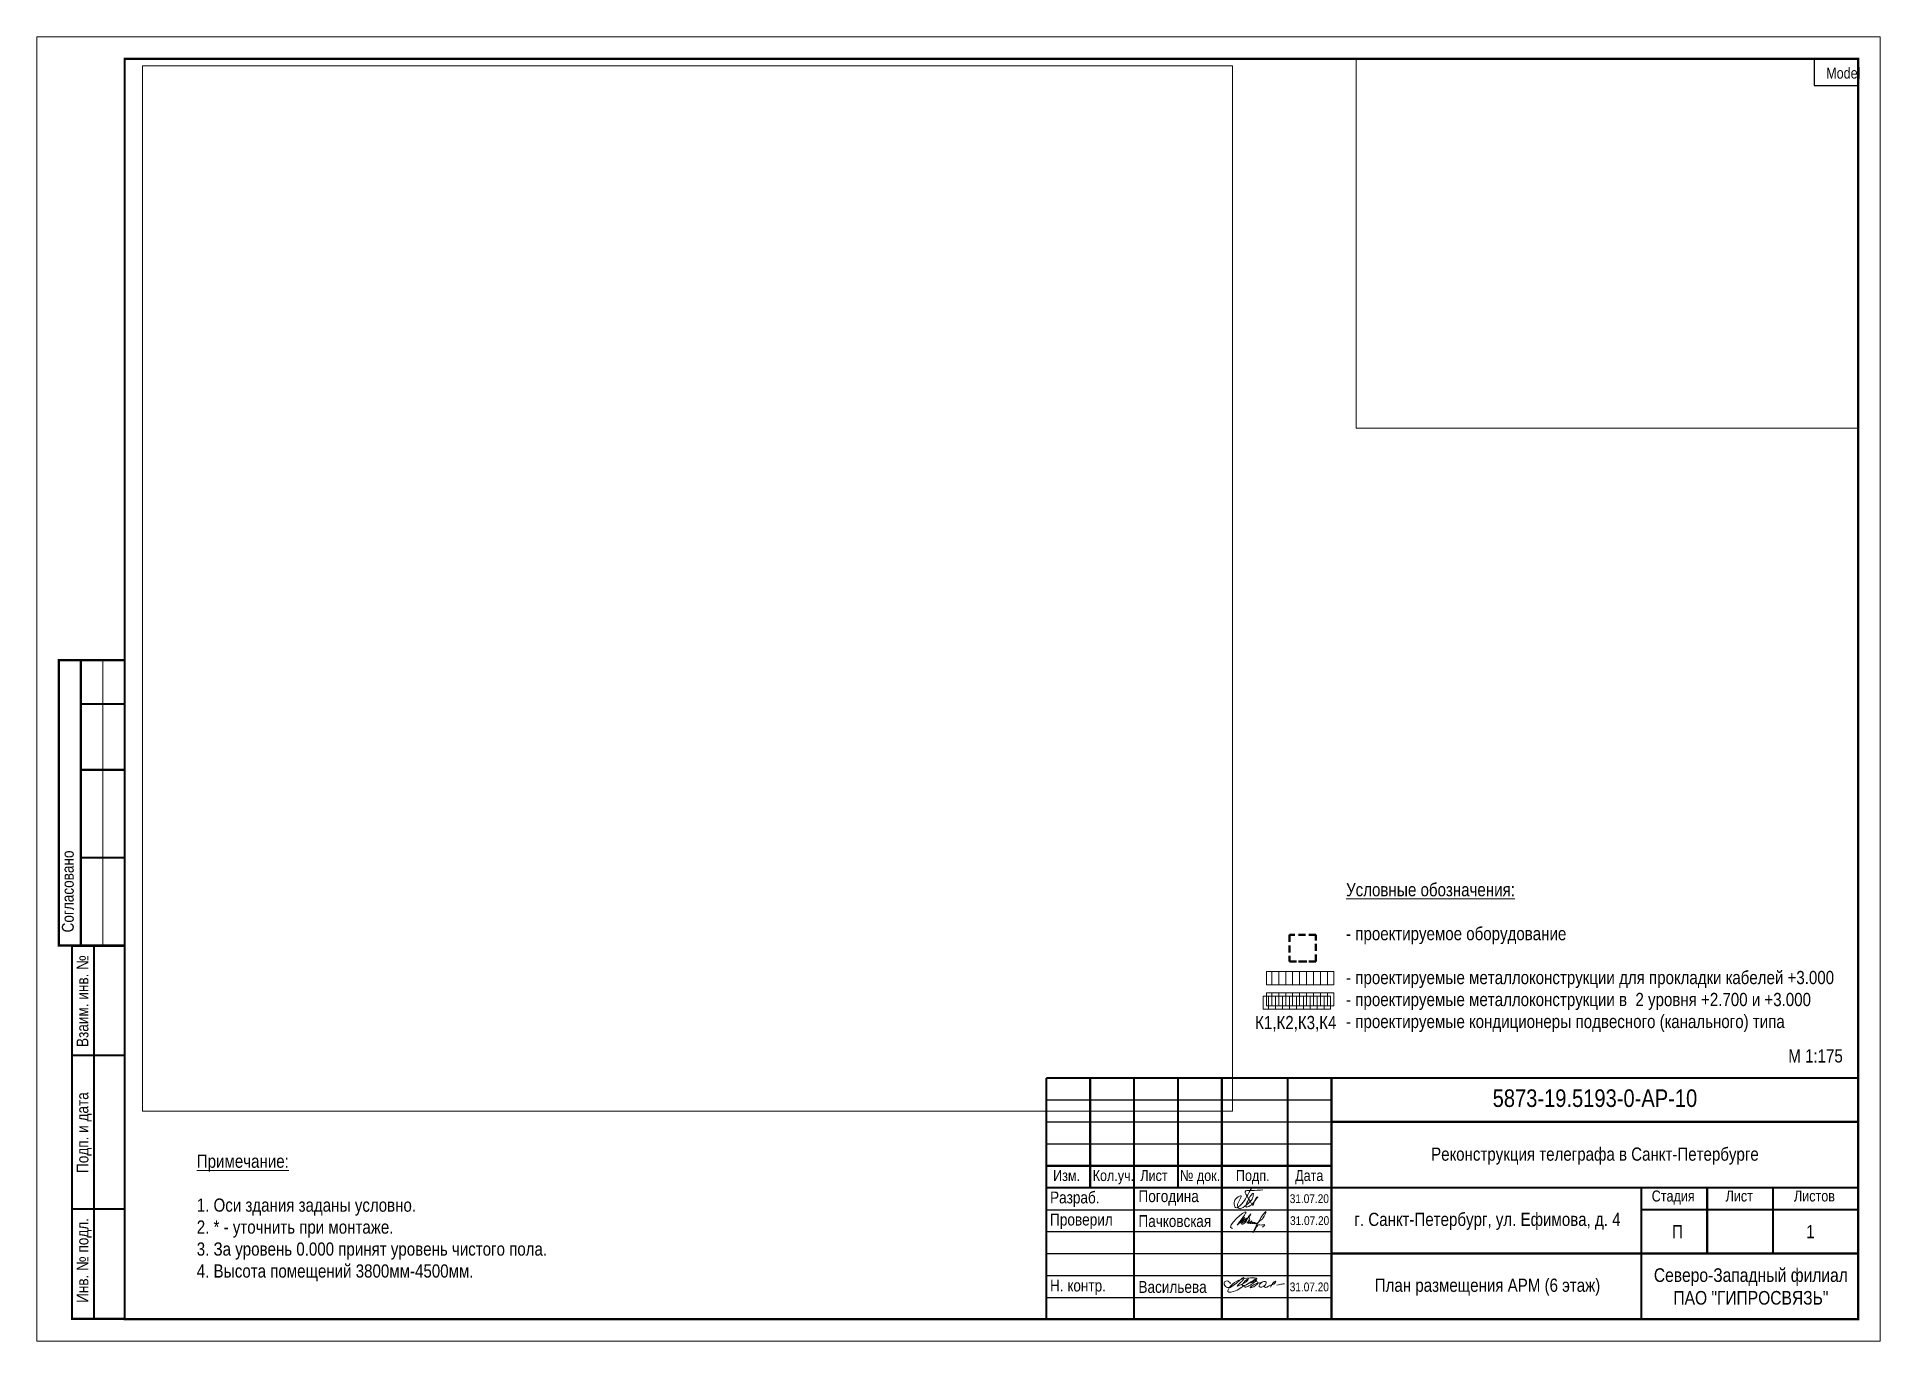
# Paper-space layout '30' of a CAD drawing. Header units: millimetres. Extents: x -1 to 419, y -1 to 296.
import ezdxf

# ---------------------------------------------------------------- set-up
doc = ezdxf.new("R2010")
doc.units = ezdxf.units.MM
doc.linetypes.add('GOST2.303 4', pattern=[7, 5, -2, 0])
doc.linetypes.add('HIDDEN2', pattern=[4.7625, 3.175, -1.5875])
doc.layers.add('LC-Вспомогательные', color=150, linetype='Continuous', lineweight=13, plot=False)
for name, color, linetype, lineweight in [('оборудование', 7, 'Continuous', 60), ('РАЗМЕРЫ', 152, 'Continuous', 25), ('Стены', 250, 'Continuous', 20), ('Текст', 7, 'Continuous', 25)]:
    doc.layers.add(name, color=color, linetype=linetype, lineweight=lineweight)
doc.layers.add('Рамка', color=250, linetype='Continuous')
doc.layers.add('Штамп проекта', color=250, linetype='Continuous')
doc.layers.add('рамка_не_печат', color=4, linetype='Continuous', plot=False)
doc.styles.add('Arial Cyr', font='arial.ttf')
doc.styles.add('Arial Narrow', font='ARIALN.TTF')
doc.styles.add('LC-Font', font='arial.ttf')
doc.styles.get("Standard").update_dxf_attribs({"font": 'ARIALN.TTF', "height": 3})

# ---------------------------------------------------------------- blocks, each defined once
blk = doc.blocks.new('A$C25BD375B')
at = {"layer": 'LC-Вспомогательные', "color": 7, "true_color": 0xffffff}
blk.add_lwpolyline([(0, 297), (420, 297), (420, 0), (0, 0)], close=True, dxfattribs=at)
at = {"layer": 'Рамка', "color": 18, "lineweight": 50, "true_color": 0x000000, "const_width": 0.5}
blk.add_lwpolyline([(20.000013, 5), (19.999264, 292), (415, 292), (415, 5), (20.000013, 5)], dxfattribs=at)
at = {"layer": 'Штамп проекта', "color": 18, "lineweight": 50, "true_color": 0x030303, "const_width": 0.5}
for points in [[(20.000013, 155.07465), (5.000013, 155.07465), (5.000013, 90.07465), (8.000013, 90.07465), (8.000013, 90.07465), (8.000013, 5.07465), (20.000013, 5.07465)], [(20.000013, 155.07465), (20.000013, 90.07465), (20.000013, 90.07465), (20.000013, 5.07465)], [(13.000013, 5.07465), (13.000013, 90.07465)], [(20.000013, 65.07465), (8.000013, 65.07465)], [(20.000013, 30.07465), (8.000013, 30.07465)]]:
    blk.add_lwpolyline(points, dxfattribs=at)
at = {"layer": 'Штамп проекта', "color": 18, "linetype": 'Continuous', "lineweight": 50, "true_color": 0x030303, "const_width": 0.5}
for points in [[(10.000013, 90.07465), (10.000013, 155.07465)], [(20.000013, 145.07465), (10.000013, 145.07465)], [(20.000013, 130.07465), (10.000013, 130.07465)], [(20.000013, 110.07465), (10.000013, 110.07465)]]:
    blk.add_lwpolyline(points, dxfattribs=at)
at = {"layer": 'Штамп проекта', "color": 18, "linetype": 'Continuous', "lineweight": 13, "true_color": 0x030303}
blk.add_lwpolyline([(15.000013, 90.07465), (15.000013, 155.07465)], dxfattribs=at)
at = {"layer": 'Штамп проекта', "color": 18, "linetype": 'Continuous', "true_color": 0x030303, "const_width": 0.6}
blk.add_lwpolyline([(8.000013, 90.07465), (20.000013, 90.07465)], dxfattribs=at)
at = {"layer": 'Штамп проекта', "color": 18, "true_color": 0x030303, "const_width": 0.6}
blk.add_lwpolyline([(20.000013, 90.07465), (20.000013, 90.07465)], dxfattribs=at)
at = {"layer": 'Штамп проекта', "color": 18, "lineweight": 60, "true_color": 0x030303, "const_width": 0.5}
blk.add_lwpolyline([(20.000013, 5), (20.000013, 59.999998)], dxfattribs=at)
at = {"layer": 'Штамп проекта', "color": 18, "lineweight": 60, "true_color": 0x000000, "const_width": 0.5}
for points in [[(230, 4.925349), (230, 59.925347)], [(230, 59.925347), (415, 59.925347)], [(240, 34.925348), (240, 59.925347)], [(249.999999, 4.925349), (249.999999, 59.925347)], [(259.999999, 34.925348), (259.999999, 59.925347)], [(269.999999, 4.925349), (269.999999, 59.925347)], [(284.999998, 4.925349), (284.999998, 59.925347)], [(294.999998, 4.925349), (294.999998, 59.925347)], [(295.022717, 49.925348), (415, 49.925348)], [(230, 39.925348), (294.999998, 39.925348)], [(230, 34.925348), (294.999998, 34.925348)], [(294.999998, 34.925348), (415, 34.925348)], [(365.575487, 4.933906), (365.575487, 34.925348)], [(380.575486, 19.925349), (380.575486, 34.925348)], [(395.575485, 19.925349), (395.575485, 34.925348)], [(365.575487, 29.925348), (415, 29.925348)], [(294.999998, 19.925349), (415, 19.925349)]]:
    blk.add_lwpolyline(points, dxfattribs=at)
at = {"layer": 'Штамп проекта', "color": 18, "lineweight": 25, "true_color": 0x000000}
for points in [[(230, 54.925347), (294.999998, 54.925347)], [(230, 49.925348), (295.022717, 49.925348)], [(230, 44.925348), (294.999998, 44.925348)], [(230, 29.925348), (294.999998, 29.925348)], [(230, 24.925349), (294.999998, 24.925349)], [(230, 19.925349), (294.999998, 19.925349)], [(230, 14.925349), (294.999998, 14.925349)], [(230, 9.925349), (294.999998, 9.925349)]]:
    blk.add_lwpolyline(points, dxfattribs=at)
at = {"layer": 'Штамп проекта', "color": 18, "true_color": 0x030303, "char_height": 2.7, "attachment_point": 1, "rotation": 90, "style": 'LC-Font'}
for s, insert in [('{\\fArial Narrow|b0|i0|c204|p34;Согласовано}', (5.694962, 93.057553)), ('{\\fArial Narrow|b0|i0|c204|p34;Взаим. инв. №}', (9.038561, 66.970627)), ('{\\fArial Narrow|b0|i0|c204|p34;Подп. и дата}', (9.038561, 38.276068)), ('{\\fArial Narrow|b0|i0|c204|p34;Инв. № подл.}', (9.038561, 8.692303))]:
    blk.add_mtext_dynamic_manual_height_columns(s, width=45.747833, gutter_width=15, heights=[0], dxfattribs=dict(at, insert=insert))
at = {"layer": 'Штамп проекта', "color": 18, "true_color": 0x030303, "char_height": 2.5, "attachment_point": 1, "style": 'LC-Font'}
for s, insert in [('{\\fArial Narrow|b0|i0|c204|p34;Изм.}', (231.558311, 38.958671)), ('{\\fArial Narrow|b0|i0|c204|p34;Кол.уч.}', (240.575206, 38.958671)), ('{\\fArial Narrow|b0|i0|c204|p34;Лист}', (251.427394, 38.958671)), ('{\\fArial Narrow|b0|i0|c204|p34;№ док.}', (260.444291, 38.958671)), ('{\\fArial Narrow|b0|i0|c204|p34;Подп.}', (273.211576, 38.958671)), ('{\\fArial Narrow|b0|i0|c204|p34;Дата}', (286.697019, 38.958671)), ('{\\fArial Narrow|b0|i0|c204|p34;Стадия}', (367.948363, 34.292454)), ('{\\fArial Narrow|b0|i0|c204|p34;Лист}', (384.789457, 34.292454)), ('{\\fArial Narrow|b0|i0|c204|p34;Листов}', (400.363569, 34.292454))]:
    blk.add_mtext_dynamic_manual_height_columns(s, width=13.645036, gutter_width=15, heights=[0], dxfattribs=dict(at, insert=insert))
blk = doc.blocks.new('подпись Погодина')
at = {"color": 154, "lineweight": 9, "true_color": 0x0051a8}
blk.add_open_spline([(0.49, 2.04), (0.16, 1.45), (-0.49, 0.39), (-1.13, -0.87), (-2.61, -2.13), (-2.89, -0.6), (-2.47, 0.09), (-1.2, 0.85), (-1.85, -0.47), (-2.26, -1.01), (-1.9, -2.46), (-0.14, -0.8), (0.62, -0.15), (0.87, 1.25), (0.02, 0.29), (-0.17, -0.25), (-0.9, -1.75), (0.25, -1.34), (0.64, -0.85), (1.91, 0.67), (0.89, -0.2), (0.71, -1.71), (0.09, -0.08), (-1.48, 1.54), (0.9, 1.46), (1.79, 1.59), (2.51, 1.59)], degree=3, knots=[0, 0, 0, 0, 2.014222, 3.556289, 4.880347, 5.819347, 6.833248, 7.700265, 8.547146, 9.608061, 10.07351, 12.330896, 13.407052, 14.187263, 14.767236, 15.915714, 17.03483, 17.521158, 18.650896, 19.939518, 20.399962, 21.811193, 22.279869, 24.698367, 25.684598, 27.840719, 27.840719, 27.840719, 27.840719], dxfattribs=at)
blk = doc.blocks.new('подпись Васильева')
at = {"color": 162, "lineweight": 9, "true_color": 0x2630b3}
for points, knots in [([(-4.39, -0.17), (-4.54, 0.08), (-4.91, 0.56), (-5.71, 0.18), (-5.63, -0.73), (-4.55, -1.22), (-3.32, -0.2), (-2.72, 0.27), (-1.65, 1.2), (-1.68, 0.64), (-1.87, 0.46), (-2.02, 0.33)], [0, 0, 0, 0, 0.878032, 1.411116, 2.148305, 3.058835, 4.376209, 6.195725, 6.730015, 6.93202, 7.521667, 7.521667, 7.521667, 7.521667]), ([(-1.71, 0.71), (-1.79, 0.54), (-2.24, 0.12), (-2.63, -0.2), (-3.11, -0.8), (-2.05, -0.38), (-1.63, -0.02), (-1.02, 0.27), (-0.59, 0.91), (-1.38, 0.43), (-1.55, 0.15), (-2.22, -0.66), (-1.32, -0.4), (-1.64, -1.09), (-0.68, -0.67), (-0.11, -0.33), (1.73, 0.96), (-0.99, 1.07), (-2.59, 0.58), (-4.15, -0.24), (-5.38, -2.2), (-3.16, -1.7), (-2.02, -0.81), (-0.49, -0.08), (0.32, 0.32), (0.9, 0.89), (-0.25, 0.1), (-1.95, -0.82), (-0.05, 0.21), (1.62, 0.27), (0.64, -0.79), (-0.66, -1.17), (0.51, -0.09), (1.3, -0.25), (2.92, 0.52), (2.78, -0.82), (0.83, -1.21), (1.68, -0.06), (2, 0.11)], [0, 0, 0, 0, 0.57554, 1.708831, 1.901897, 2.329669, 3.672138, 4.200956, 4.680198, 4.895582, 6.246307, 6.5323, 7.097216, 7.351899, 7.9845, 8.76324, 10.402673, 11.754619, 14.1367, 16.205416, 17.391449, 18.901307, 20.373305, 22.488673, 23.387163, 23.690617, 24.148906, 25.968114, 27.465402, 28.442865, 29.68327, 30.420672, 30.948403, 32.908349, 33.877634, 34.517883, 35.862672, 36.948792, 36.948792, 36.948792, 36.948792]), ([(2.51, -0.62), (2.49, -0.65), (2.44, -0.73), (2.58, -1.26), (3.71, -0.34), (4.41, -0.41), (4.93, 0.48), (3.98, -0.15), (3.9, -0.57), (3.72, -0.9)], [0, 0, 0, 0, 0.121714, 0.244673, 1.491543, 2.473052, 2.904037, 3.393955, 4.53475, 4.53475, 4.53475, 4.53475]), ([(4.98, -0.48), (5.19, -0.45), (5.68, -0.31), (6.2, -0.24), (6.5, -0.25)], [0, 0, 0, 0, 0.6283, 1.543033, 1.543033, 1.543033, 1.543033])]:
    blk.add_open_spline(points, degree=3, knots=knots, dxfattribs=at)
blk = doc.blocks.new('подпичь Пачковская')
at = {"color": 162, "lineweight": 9, "true_color": 0x2237c2}
blk.add_open_spline([(-3.5, -1.2), (-3.53, -1.21), (-5.08, -0.91), (2.19, 5.14), (-4.3, -2.44), (0.01, 2.21), (-2.36, -0.56), (-0.61, 0.42), (0.63, 2.26), (-0.55, 0.96), (-0.54, 0.21), (-1.81, -0.65), (-1.33, 0.7), (0.56, 1.47), (-1.1, -0.81), (0.39, 1.12), (-0.79, -0.79), (0.87, 0.84), (-0.45, -0.69), (1.01, 0.4), (0.34, -0.26), (0.74, -0.21), (1.09, 0.23), (0.79, -0.45), (1.24, 0.1), (1.11, -0.43), (2.08, 0.46), (2.56, 0.61), (3.61, 2.87), (1.64, 0.38), (0.04, -3.03), (1.16, -1.08), (1.67, -0.38), (2.26, -0.62), (3.28, -0.21), (2.71, -0.83), (2.53, -0.95)], degree=3, knots=[0, 0, 0, 0, 0.099036, 4.431101, 7.521849, 9.613989, 11.012094, 11.886543, 13.749103, 14.41546, 15.717935, 16.483595, 17.300118, 18.551343, 19.629557, 20.460456, 21.214052, 22.049309, 22.686597, 23.376922, 23.715093, 23.882465, 24.273259, 24.529367, 24.853778, 25.004226, 25.49757, 26.867004, 28.250523, 29.711783, 33.105999, 34.226273, 34.894092, 35.408768, 36.118344, 36.778069, 36.778069, 36.778069, 36.778069], dxfattribs=at)

psp = doc.layouts.new('30')

# ---------------------------------------------------------------- hatches: boundary and pattern name
at = {"layer": 'оборудование', "linetype": 'Continuous', "lineweight": 5}
h = psp.add_hatch(dxfattribs=at)
h.set_pattern_fill('LINE', color=3, scale=0.5, angle=270)
h.set_pattern_definition([(270, (1877.6035, 6540.9511), (1.5875, -3e-16), [])])
edge = h.paths.add_edge_path()
edge.add_line((279.39, 80.36), (294.73, 80.36))
edge.add_line((279.39, 83.36), (279.39, 80.36))
edge.add_line((294.73, 83.36), (279.39, 83.36))
edge.add_line((294.73, 80.36), (294.73, 83.36))
h = psp.add_hatch(dxfattribs=at)
h.set_pattern_fill('LINE', color=3, scale=0.5, angle=270)
h.set_pattern_definition([(270, (1876.8725, 6535.3501), (1.5875, -3e-16), [])])
edge = h.paths.add_edge_path()
edge.add_line((294, 74.76), (294, 77.76))
edge.add_line((278.66, 74.76), (294, 74.76))
edge.add_line((278.66, 77.76), (278.66, 74.76))
edge.add_line((294, 77.76), (278.66, 77.76))
h = psp.add_hatch(dxfattribs=at)
h.set_pattern_fill('LINE', color=3, scale=0.5, angle=270)
h.set_pattern_definition([(270, (1877.6035, 6536.1082), (1.5875, -3e-16), [])])
edge = h.paths.add_edge_path()
edge.add_line((279.39, 78.52), (279.39, 75.52))
edge.add_line((294.73, 78.52), (279.39, 78.52))
edge.add_line((294.73, 75.52), (294.73, 78.52))
edge.add_line((279.39, 75.52), (294.73, 75.52))

# ---------------------------------------------------------------- linework, layer by layer
at = {"layer": 'оборудование', "color": 3, "linetype": 'Continuous', "lineweight": 5}
for points in [[(294.73, 80.36), (294.73, 83.36), (279.39, 83.36), (279.39, 80.36)], [(294, 74.76), (294, 77.76), (278.66, 77.76), (278.66, 74.76)], [(294.73, 75.52), (294.73, 78.52), (279.39, 78.52), (279.39, 75.52)]]:
    psp.add_lwpolyline(points, close=True, dxfattribs=at)
at = {"layer": 'Стены', "color": 0, "linetype": 'HIDDEN2', "lineweight": 50, "ltscale": 0.5}
for p, q in [((290.62, 91.69), (284.62, 91.69)), ((284.62, 91.69), (284.62, 85.69)), ((290.62, 85.69), (290.62, 91.69)), ((290.62, 85.69), (284.62, 85.69)), ((290.62, 85.69), (284.62, 85.69)), ((290.62, 85.69), (284.62, 85.69)), ((284.62, 85.69), (290.62, 85.69))]:
    psp.add_line(p, q, dxfattribs=at)
at = {"layer": 'Текст'}
psp.add_lwpolyline([(414.21, 291.21), (404.21, 291.21), (404.21, 285.17), (414.21, 285.17)], close=True, dxfattribs=at)

# ---------------------------------------------------------------- block references
psp.add_blockref('A$C25BD375B', (-0.79, -0.79))
at = {"layer": 'РАЗМЕРЫ', "color": 7, "xscale": 1.137357856669473, "yscale": 1.137357856669473, "zscale": 1.137357856669473}
psp.add_blockref('подпичь Пачковская', (275.62, 26.22), dxfattribs=at)
at = {"layer": 'Штамп проекта', "lineweight": 9, "xscale": 1.24056703088242, "yscale": 1.24056703088242, "zscale": 1.24056703088242}
psp.add_blockref('подпись Погодина', (275.46, 31.66), dxfattribs=at)
at = {"layer": 'Штамп проекта', "color": 7, "lineweight": 9, "xscale": 1.130117426960016, "yscale": 1.130117426960016, "zscale": 1.130117426960016}
psp.add_blockref('подпись Васильева', (276.11, 12.51), dxfattribs=at)

# ---------------------------------------------------------------- texts
at = {"insert": (409.24, 289.21), "char_height": 2.5, "attachment_point": 1, "style": 'Arial Narrow'}
psp.add_mtext_dynamic_manual_height_columns('\\pxqc;{\\C256;\\c0;Model}', width=3.1445, gutter_width=12.5, heights=[0], dxfattribs=at)
at = {"color": 18, "true_color": 0x000000, "style": 'LC-Font'}
for s, insert, char_height, width, attachment_point in [('\\pxqc;{\\fArial Narrow|b0|i0|c204|p34;М 1:175}', (404.49, 64.13), 3, 19.4245, 5), ('\\pxl0.4;{\\fArial Narrow|b0|i0|c204|p34;Разраб\\fArial Narrow|b0|i0|c0|p34;.}', (228.99, 31.51), 2.7, 20, 4), ('\\pxl0.37037;{\\fArial Narrow|b0|i0|c204|p34;Погодина}', (249.21, 31.82), 2.7, 20, 4), ('{\\fArial Narrow|b0|i0|c0|p34;31.07.20}', (289.14, 31.63), 2, 10, 5), ('\\pxl0.4;{\\fArial Narrow|b0|i0|c204|p34;Проверил}', (228.99, 26.47), 2.7, 20, 4), ('\\pxl0.37037;{\\fArial Narrow|b0|i0|c204|p34;Пачковская}', (249.21, 26.52), 2.7, 20, 4), ('{\\fArial Narrow|b0|i0|c0|p34;31.07.20}', (289.21, 26.63), 2, 10, 5), ('\\pxqc;{\\fArial Narrow|b0|i0|c204|p34;П}', (373.05, 24.13), 3, 15, 5), ('\\pxqc;{\\fArial Narrow|b0|i0|c204|p34;1}', (403.32, 24.13), 3, 15, 5), ('\\pxqc;{\\fArial Narrow|b0|i0|c204|p34;1}', (403.32, 24.13), 3, 15, 5), ('\\pxl0.4;{\\fArial Narrow|b0|i0|c204|p34;Н\\fArial Narrow|b0|i0|c0|p34;. \\fArial Narrow|b0|i0|c204|p34;контр\\fArial Narrow|b0|i0|c0|p34;.}', (228.99, 11.45), 2.7, 20, 4), ('\\pxl0.37037;{\\fArial Narrow|b0|i0|c204|p34;Васильева}', (249.21, 11.52), 2.7, 20, 4), ('{\\fArial Narrow|b0|i0|c0|p34;31.07.20}', (289.14, 11.53), 2, 10, 5)]:
    psp.add_mtext(s, dxfattribs=dict(at, insert=insert, char_height=char_height, width=width, attachment_point=attachment_point))
at = {"layer": 'Стены', "color": 0, "linetype": 'Continuous', "lineweight": 20, "insert": (362.64, 86.55), "char_height": 3, "width": 130.233, "attachment_point": 5, "style": 'Arial Cyr'}
psp.add_mtext('\\pxql;{\\fArial Narrow|b0|i0|c0|p34;\\LУсловные обозначения:\\l\\P\\P- проектируемое оборудование\\P\\P- проектируемые металлоконструкции для прокладки кабелей +3.000\\P- проектируемые металлоконструкции в  2 уровня +2.700 и +3.000\\P- проектируемые кондиционеры подвесного (канального) типа}', dxfattribs=at)
at = {"layer": 'Стены', "lineweight": 20, "ltscale": 0.2, "insert": (35.64, 41.68), "char_height": 3, "width": 176.9431, "attachment_point": 1}
psp.add_mtext('{\\LПримечание:\\P}\\P1. Оси здания заданы условно.\\P2. * - уточнить при монтаже.\\P3. За уровень 0.000 принят уровень чистого пола.\\P4. Высота помещений 3800мм-4500мм.', dxfattribs=at)
at = {"layer": 'Штамп проекта', "color": 18, "true_color": 0x000000, "attachment_point": 5, "style": 'LC-Font'}
for s, insert, char_height, width in [('\\pxl0.16667;{\\fArial Narrow|b0|i0|c0|p34;К1,К2,К3,К4}', (285.81, 71.47), 3, 70.5755), ('\\pxl0.16667;{\\fArial Narrow|b0|i0|c0|p34;\\C256;г. Санкт-Петербург, ул. Ефимова, д. 4}', (329.49, 26.48), 3, 70.5755), ('\\pxl0.16667;{\\fArial Narrow|b0|i0|c0|p34;\\C256;г. Санкт-Петербург, ул. Ефимова, д. 4}', (329.49, 26.48), 3, 70.5755), ('\\pxl0.16667;{\\fArial Narrow|b0|i0|c0|p34;План размещения АРМ (6 этаж)}', (329.49, 11.48), 3, 70.5755), ('\\pxl0.16667;{\\fArial Narrow|b0|i0|c204|p34;Северо\\fArial Narrow|b0|i0|c0|p34;-\\fArial Narrow|b0|i0|c204|p34;Западный филиал\\PПАО \\fArial Narrow|b0|i0|c0|p34;"\\fArial Narrow|b0|i0|c204|p34;ГИПРОСВЯЗЬ\\fArial Narrow|b0|i0|c0|p34;" }', (389.49, 11.63), 3.1, 49.4245)]:
    psp.add_mtext(s, dxfattribs=dict(at, insert=insert, char_height=char_height, width=width))
at = {"layer": 'Штамп проекта', "color": 18, "true_color": 0x000000, "width": 119.9773, "attachment_point": 5, "line_spacing_factor": 0.8, "style": 'LC-Font'}
for s, insert, char_height in [('{\\fArial Narrow|b0|i0|c0|p34;5873-19.5193-0-АР-10}', (354.22, 54.5), 4), ('{\\fArial Narrow|b0|i0|c0|p34;\\C256;Реконструкция телеграфа в Санкт-Петербурге}', (354.22, 41.34), 3), ('{\\fArial Narrow|b0|i0|c0|p34;\\C256;Реконструкция телеграфа в Санкт-Петербурге}', (354.22, 41.34), 3)]:
    psp.add_mtext(s, dxfattribs=dict(at, insert=insert, char_height=char_height))

# ---------------------------------------------------------------- viewports
at = {"layer": 'рамка_не_печат', "color": 3, "linetype": 'GOST2.303 4', "lineweight": 20, "view_target_point": (655201.497494, -187921.479831)}
psp.add_viewport(center=(357.01, 249.16), size=(114.4, 84.0949), view_center_point=(0, 0), view_height=8409.48522, status=3, dxfattribs=at)
at = {"layer": 'рамка_не_печат', "color": 3, "view_target_point": (636655.317527, -213839.458323)}
psp.add_viewport(center=(147.47, 170.57), size=(248.36, 238.0628), view_center_point=(0, 0), view_height=41660.981744, dxfattribs=at)

doc.saveas('drawing.dxf')
